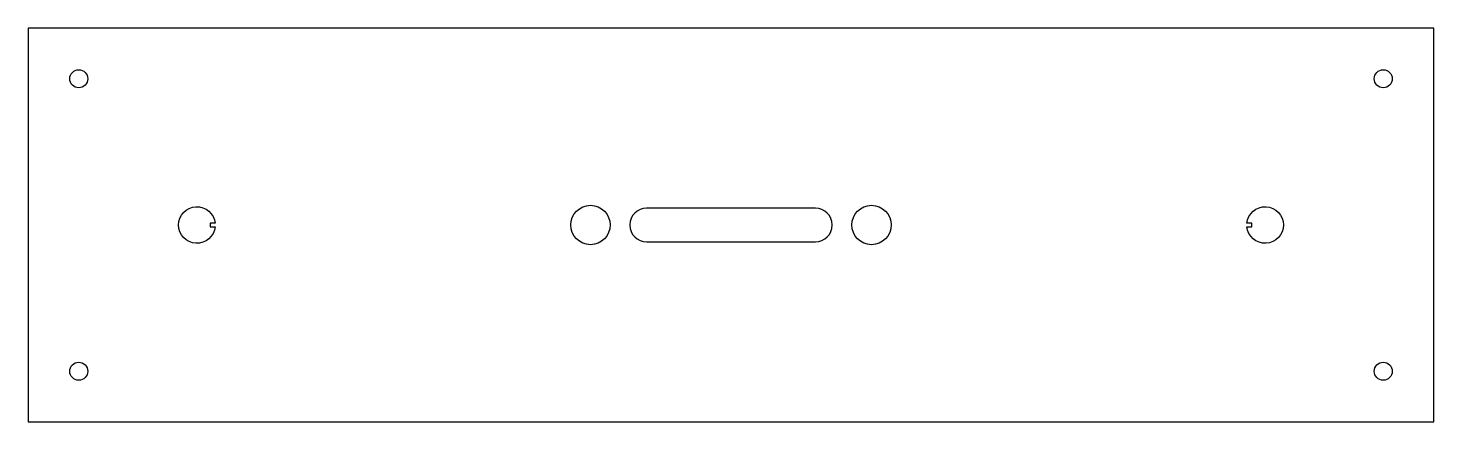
# Model space of a CAD drawing. Header units: millimetres. Extents: x -125 to 125, y -35 to 35.
import ezdxf

# ---------------------------------------------------------------- set-up
doc = ezdxf.new("R2010")
doc.units = ezdxf.units.MM
doc.layers.get('0').update_dxf_attribs({"linetype": 'CONTINUOUS'})

msp = doc.modelspace()

# ---------------------------------------------------------------- linework, layer by layer
msp.add_lwpolyline([(-125, -35), (125, -35), (125, 35), (-125, 35)], close=True)
for points in [[(-92.65, 0.3), (-92.65, -0.3), (-91.76, -0.3, -21.620414), (-91.76, 0.3)], [(-15, -3), (15, -3, 1), (15, 3), (-15, 3, 1)], [(91.76, -0.3), (92.65, -0.3), (92.65, 0.3), (91.76, 0.3, -21.620414)]]:
    msp.add_lwpolyline(points, format="xyb", close=True)
for centre, radius in [((-116, 26), 1.6), ((116, 26), 1.6), ((-25, 0), 3.5), ((25, 0), 3.5), ((-116, -26), 1.6), ((116, -26), 1.6)]:
    msp.add_circle(centre, radius)

doc.saveas('drawing.dxf')
